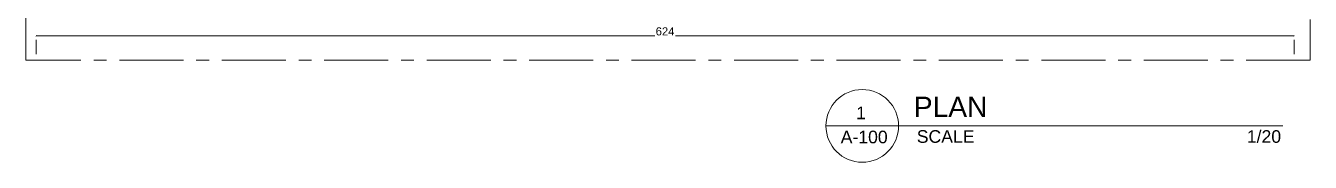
# Model space of a CAD drawing. Header units: millimetres. Extents: x 29001 to 40804, y -8833 to -5892.
# Drawn here: x 35337 to 35974, y -6458 to -6391 of the extents above; entities that cross this region are included whole.
import ezdxf
from ezdxf.enums import TextEntityAlignment as Align

# ---------------------------------------------------------------- set-up
doc = ezdxf.new("R2010")
doc.units = ezdxf.units.MM
doc.linetypes.add('CENTER', pattern=[50.8, 31.75, -6.35, 6.35, -6.35])
doc.layers.get('0').update_dxf_attribs({"lineweight": 0})
doc.layers.get('Defpoints').update_dxf_attribs({"lineweight": 0})
for name, color, linetype, lineweight in [('xxx_Auto_Olcu_Ic', 33, 'Continuous', 0), ('xxx_Auto_Yardimci_Aks', 30, 'CENTER', 0), ('xxx_Auto_Yardimci_Isaret Genel', 51, 'Continuous', 0)]:
    doc.layers.add(name, color=color, linetype=linetype, lineweight=lineweight)
doc.styles.add('AUTOBAN', font='')
doc.styles.get("Standard").update_dxf_attribs({"font": 'arial.ttf'})
doc.styles.get('AUTOBAN').set_extended_font_data('Helvetica Normal Tr')
doc.dimstyles.new('AUTO_DIM_1-20', dxfattribs={"dimtxt": 4, "dimasz": 0.75, "dimexe": 2, "dimexo": 10, "dimgap": 0.2, "dimtad": 1, "dimdec": 0, "dimrnd": 0.5, "dimdsep": 46, "dimtxsty": 'AUTOBAN', "dimblk": 'ARCHTICK', "dimcen": 2, "dimclrd": 256, "dimclre": 256, "dimclrt": 256, "dimadec": 0, "dimazin": 0, "dimtfac": 1, "dimtdec": 0, "dimtix": 1, "dimtofl": 0, "dimtmove": 1, "dimatfit": 3, "dimfxl": 1, "dimtolj": 1, "dimtzin": 0, "dimlwd": -1, "dimlwe": -1, "dimarcsym": 0})

# ---------------------------------------------------------------- blocks, each defined once
blk = doc.blocks.new('TITLE')
for p, q in [((7.65, 0), (-7.2, 0)), ((7.2, 0), (83.43, 0))]:
    blk.add_line(p, q)
for start, end in [(0, 180), (180, 0)]:
    blk.add_arc((0, 0), 7.2, start, end)
blk.add_text('SCALE', height=2.5).set_placement((10.81, -3.35))
blk.add_attdef('%%UTITLE', (10.23, 1.78), '', height=4)
blk.add_attdef('SHEET', text='', height=2.5).set_placement((3.8, 2.58), align=Align.MIDDLE_CENTER)
blk.add_attdef('R-XXX', text='', height=2.5).set_placement((0.38, -3.45), align=Align.CENTER)
blk.add_attdef('SCALE', text='', height=2.5).set_placement((83.07, -3.35), align=Align.RIGHT)
blk = doc.blocks.new('_ArchTick')
at = {"color": 0, "linetype": 'ByBlock', "const_width": 0.15}
blk.add_lwpolyline([(-0.5, -0.5), (0.5, 0.5)], dxfattribs=at)
blk = doc.blocks.new('*D306')
at = {"layer": 'Defpoints', "color": 0, "transparency": 16777216}
for p in [(35342.17, -6394.8, 0.02), (35965.93, -6394.8), (35965.93, -6395.76)]:
    blk.add_point(p, dxfattribs=at)
at = {"layer": 'xxx_Auto_Olcu_Ic', "transparency": 16777216}
for p, q in [((35342.17, -6395.76), (35965.93, -6395.76)), ((35342.17, -6404.8), (35342.17, -6397.76)), ((35965.93, -6404.8), (35965.93, -6397.76))]:
    blk.add_line(p, q, dxfattribs=at)
at = {"layer": 'xxx_Auto_Olcu_Ic', "transparency": 16777216, "xscale": 0.75, "yscale": 0.75, "zscale": 0.75, "rotation": 180}
blk.add_blockref('_ArchTick', (35342.17, -6395.76), dxfattribs=at)
at = {"layer": 'xxx_Auto_Olcu_Ic', "transparency": 16777216, "xscale": 0.75, "yscale": 0.75, "zscale": 0.75}
blk.add_blockref('_ArchTick', (35965.93, -6395.76), dxfattribs=at)
at = {"layer": 'xxx_Auto_Olcu_Ic', "transparency": 16777216, "insert": (35654.05, -6393.56), "char_height": 4, "attachment_point": 5, "style": 'AUTOBAN', "bg_fill": 3, "box_fill_scale": 1.1, "bg_fill_color": 256, "bg_fill_true_color": 13158600, "bg_fill_transparency": 0}
blk.add_mtext('\\A1;624', dxfattribs=at)

msp = doc.modelspace()

# ---------------------------------------------------------------- linework, layer by layer
at = {"layer": 'xxx_Auto_Yardimci_Aks', "elevation": 0.02}
msp.add_lwpolyline([(35336.99, -6032.06), (35974.01, -6032.06), (35974.01, -6407.76), (35336.99, -6407.76)], close=True, dxfattribs=at)

# ---------------------------------------------------------------- block references
at = {"layer": 'xxx_Auto_Yardimci_Isaret Genel'}
ref = msp.add_blockref('TITLE', (35751.84, -6440.32, 0.02), dxfattribs=dict(at, xscale=2.5, yscale=2.5, zscale=2.5))
ref.add_attrib('SHEET', '1', dxfattribs={"layer": '0', "height": 6.25, "style": 'AUTOBAN'}).set_placement((35751.23, -6433.87, 0.02), align=Align.MIDDLE_CENTER)
ref.add_attrib('R-XXX', 'A-100', dxfattribs={"layer": '0', "height": 6.25, "style": 'AUTOBAN'}).set_placement((35752.79, -6448.93, 0.02), align=Align.CENTER)
ref.add_attrib('SCALE', '1/20', dxfattribs={"layer": '0', "height": 6.25, "style": 'AUTOBAN'}).set_placement((35959.53, -6448.7, 0.02), align=Align.RIGHT)
ref.add_attrib('%%UTITLE', 'PLAN ', (35777.41, -6435.88, 0.02), dxfattribs={"layer": '0', "height": 10, "style": 'AUTOBAN'})

# ---------------------------------------------------------------- next in the draw order: dimensions: what is measured, and where the dimension line sits
at = {"layer": 'xxx_Auto_Olcu_Ic'}
dim = msp.add_linear_dim(base=(35965.93, -6395.76), p1=(35342.17, -6394.8, 0.02), p2=(35965.93, -6394.8), dimstyle='AUTO_DIM_1-20', override={"dimtfill": 1}, dxfattribs=at)
dim.commit()
dim.dimension.update_dxf_attribs({"geometry": '*D306', "text_midpoint": (35654.05, -6393.56)})

doc.saveas('drawing.dxf')
